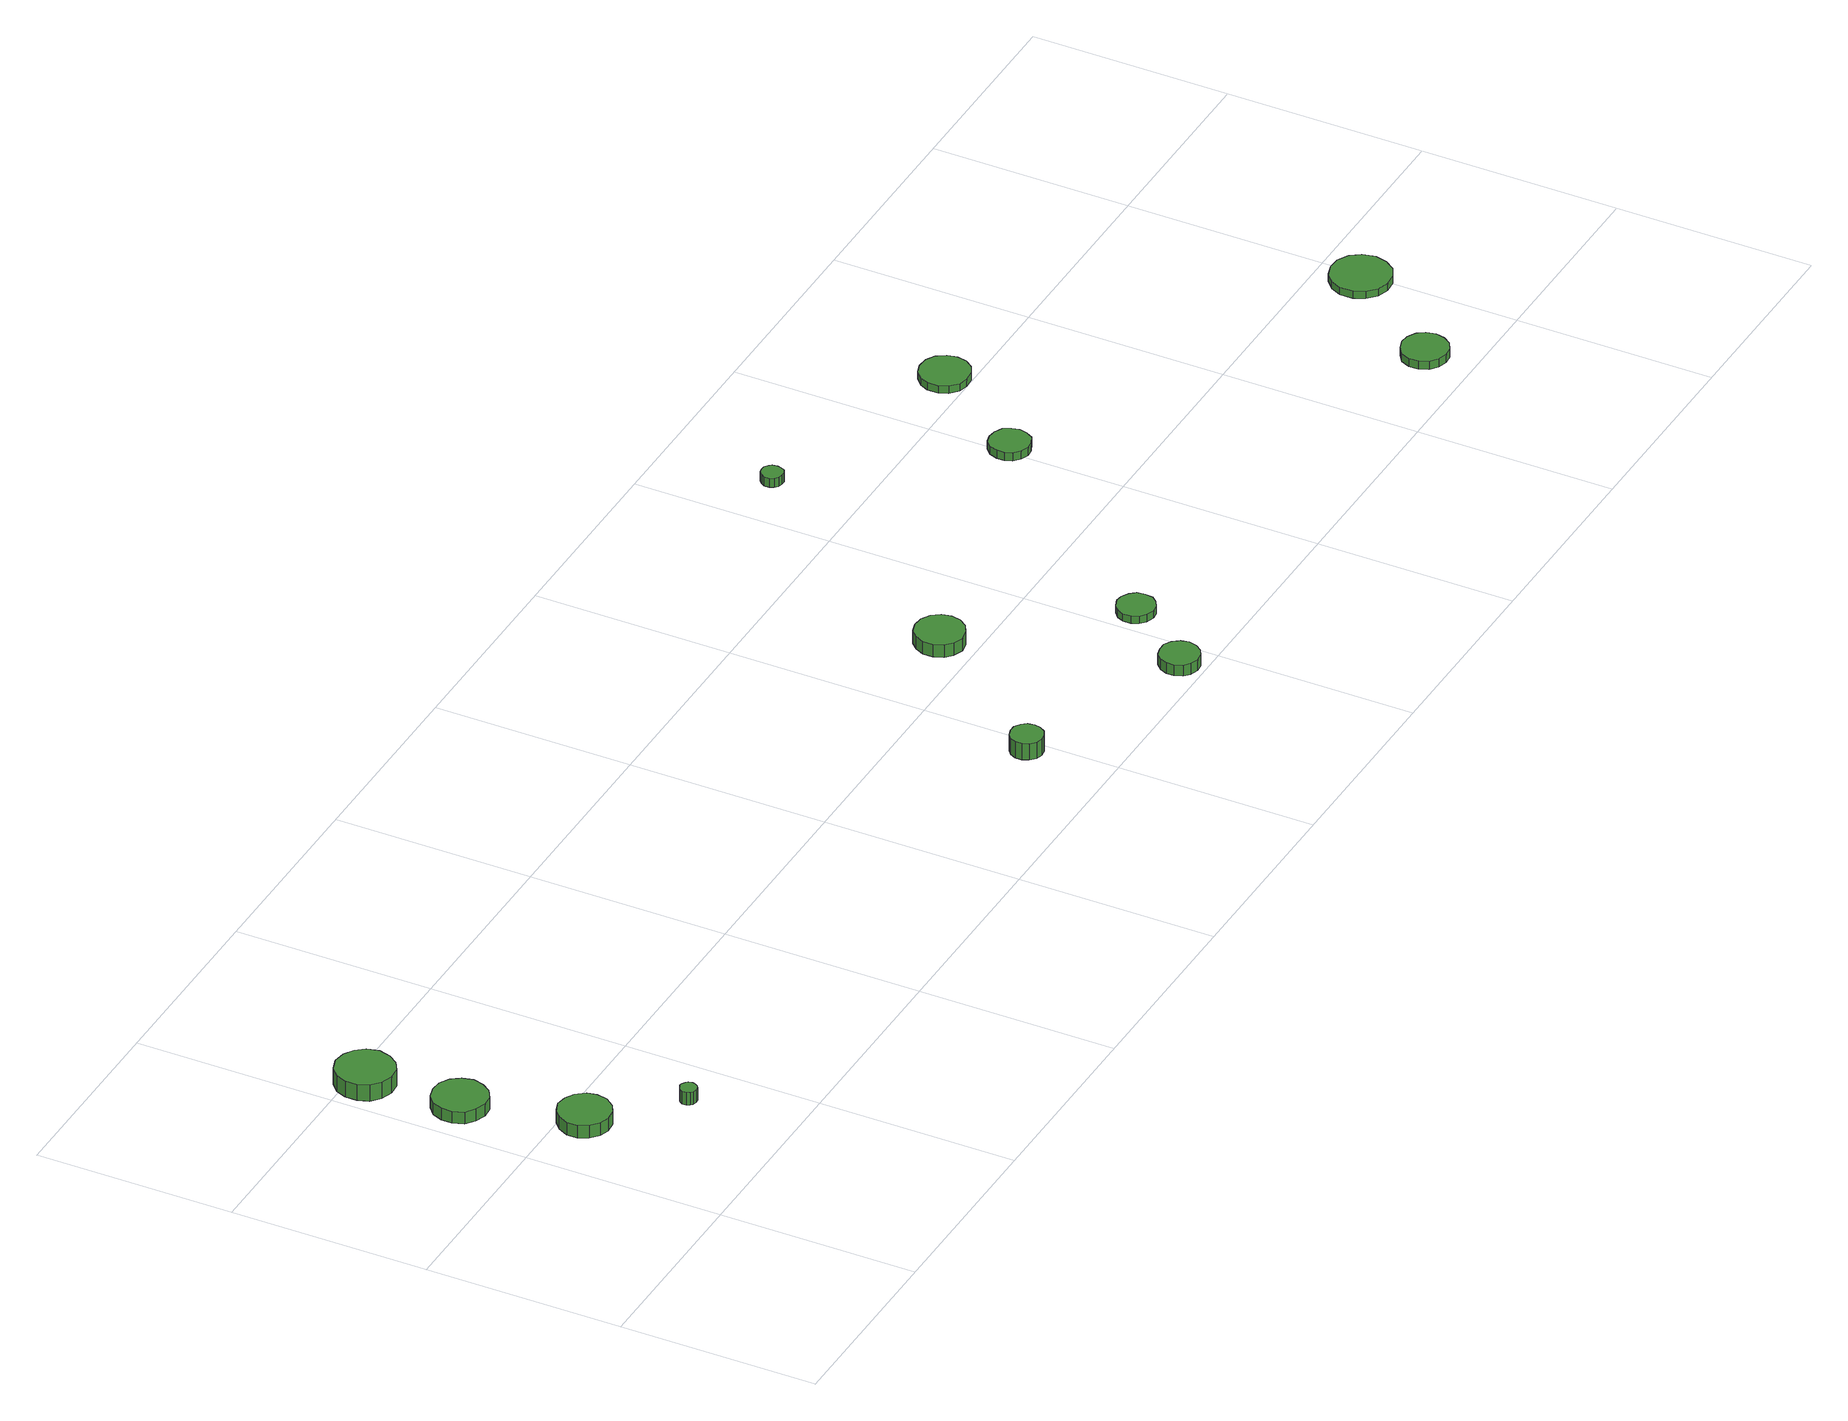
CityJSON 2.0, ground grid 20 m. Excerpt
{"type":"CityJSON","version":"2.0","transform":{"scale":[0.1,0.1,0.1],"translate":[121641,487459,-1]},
"CityObjects":{
"tree1":{"type":"SolitaryVegetationObject","attributes":{"function":"something"},"geometry":[{"type":"MultiSurface","lod":"1","boundaries":[[[0,1,2,3,4,5,6,7,8,9,10,11,12,13,14]],[[15,16,17,18,19,20,21,22,23,24,25,26,27,28,29]],[[0,29,28,1]],[[1,28,27,2]],[[2,27,26,3]],[[3,26,25,4]],[[4,25,24,5]],[[5,24,23,6]],[[6,23,22,7]],[[7,22,21,8]],[[8,21,20,9]],[[9,20,19,10]],[[10,19,18,11]],[[11,18,17,12]],[[12,17,16,13]],[[13,16,15,14]],[[14,15,29,0]]]}]},
"tree2":{"type":"SolitaryVegetationObject","attributes":{"function":"something"},"geometry":[{"type":"MultiSurface","lod":"1","boundaries":[[[30,31,32,33,34,35,36,37,38,39,40,41,42,43,44]],[[45,46,47,48,49,50,51,52,53,54,55,56,57,58,59]],[[30,59,58,31]],[[31,58,57,32]],[[32,57,56,33]],[[33,56,55,34]],[[34,55,54,35]],[[35,54,53,36]],[[36,53,52,37]],[[37,52,51,38]],[[38,51,50,39]],[[39,50,49,40]],[[40,49,48,41]],[[41,48,47,42]],[[42,47,46,43]],[[43,46,45,44]],[[44,45,59,30]]]}]},
"tree3":{"type":"SolitaryVegetationObject","attributes":{"function":"something"},"geometry":[{"type":"MultiSurface","lod":"1","boundaries":[[[60,61,62,63,64,65,66,67,68,69,70,71,72,73,74]],[[75,76,77,78,79,80,81,82,83,84,85,86,87,88,89]],[[60,89,88,61]],[[61,88,87,62]],[[62,87,86,63]],[[63,86,85,64]],[[64,85,84,65]],[[65,84,83,66]],[[66,83,82,67]],[[67,82,81,68]],[[68,81,80,69]],[[69,80,79,70]],[[70,79,78,71]],[[71,78,77,72]],[[72,77,76,73]],[[73,76,75,74]],[[74,75,89,60]]]}]},
"tree4":{"type":"SolitaryVegetationObject","attributes":{"function":"something"},"geometry":[{"type":"MultiSurface","lod":"1","boundaries":[[[90,91,92,93,94,95,96,97,98,99,100,101,102,103,104]],[[105,106,107,108,109,110,111,112,113,114,115,116,117,118,119]],[[90,119,118,91]],[[91,118,117,92]],[[92,117,116,93]],[[93,116,115,94]],[[94,115,114,95]],[[95,114,113,96]],[[96,113,112,97]],[[97,112,111,98]],[[98,111,110,99]],[[99,110,109,100]],[[100,109,108,101]],[[101,108,107,102]],[[102,107,106,103]],[[103,106,105,104]],[[104,105,119,90]]]}]},
"tree5":{"type":"SolitaryVegetationObject","attributes":{"function":"something"},"geometry":[{"type":"MultiSurface","lod":"1","boundaries":[[[120,121,122,123,124,125,126,127,128,129,130,131,132,133,134]],[[135,136,137,138,139,140,141,142,143,144,145,146,147,148,149]],[[120,149,148,121]],[[121,148,147,122]],[[122,147,146,123]],[[123,146,145,124]],[[124,145,144,125]],[[125,144,143,126]],[[126,143,142,127]],[[127,142,141,128]],[[128,141,140,129]],[[129,140,139,130]],[[130,139,138,131]],[[131,138,137,132]],[[132,137,136,133]],[[133,136,135,134]],[[134,135,149,120]]]}]},
"tree6":{"type":"SolitaryVegetationObject","attributes":{"function":"something"},"geometry":[{"type":"MultiSurface","lod":"1","boundaries":[[[150,151,152,153,154,155,156,157,158,159,160,161,162,163,164]],[[165,166,167,168,169,170,171,172,173,174,175,176,177,178,179]],[[150,179,178,151]],[[151,178,177,152]],[[152,177,176,153]],[[153,176,175,154]],[[154,175,174,155]],[[155,174,173,156]],[[156,173,172,157]],[[157,172,171,158]],[[158,171,170,159]],[[159,170,169,160]],[[160,169,168,161]],[[161,168,167,162]],[[162,167,166,163]],[[163,166,165,164]],[[164,165,179,150]]]}]},
"tree7":{"type":"SolitaryVegetationObject","attributes":{"function":"something"},"geometry":[{"type":"MultiSurface","lod":"1","boundaries":[[[180,181,182,183,184,185,186,187,188,189,190,191,192,193,194]],[[195,196,197,198,199,200,201,202,203,204,205,206,207,208,209]],[[180,209,208,181]],[[181,208,207,182]],[[182,207,206,183]],[[183,206,205,184]],[[184,205,204,185]],[[185,204,203,186]],[[186,203,202,187]],[[187,202,201,188]],[[188,201,200,189]],[[189,200,199,190]],[[190,199,198,191]],[[191,198,197,192]],[[192,197,196,193]],[[193,196,195,194]],[[194,195,209,180]]]}]},
"tree8":{"type":"SolitaryVegetationObject","attributes":{"function":"something"},"geometry":[{"type":"MultiSurface","lod":"1","boundaries":[[[210,211,212,213,214,215,216,217,218,219,220,221,222,223,224]],[[225,226,227,228,229,230,231,232,233,234,235,236,237,238,239]],[[210,239,238,211]],[[211,238,237,212]],[[212,237,236,213]],[[213,236,235,214]],[[214,235,234,215]],[[215,234,233,216]],[[216,233,232,217]],[[217,232,231,218]],[[218,231,230,219]],[[219,230,229,220]],[[220,229,228,221]],[[221,228,227,222]],[[222,227,226,223]],[[223,226,225,224]],[[224,225,239,210]]]}]},
"tree9":{"type":"SolitaryVegetationObject","attributes":{"function":"something"}},
"tree10":{"type":"SolitaryVegetationObject","attributes":{"function":"something"},"geometry":[{"type":"MultiSurface","lod":"1","boundaries":[[[240,241,242,243,244,245,246,247,248,249,250,251,252,253,254]],[[255,256,257,258,259,260,261,262,263,264,265,266,267,268,269]],[[240,269,268,241]],[[241,268,267,242]],[[242,267,266,243]],[[243,266,265,244]],[[244,265,264,245]],[[245,264,263,246]],[[246,263,262,247]],[[247,262,261,248]],[[248,261,260,249]],[[249,260,259,250]],[[250,259,258,251]],[[251,258,257,252]],[[252,257,256,253]],[[253,256,255,254]],[[254,255,269,240]]]}]},
"tree11":{"type":"SolitaryVegetationObject","attributes":{"function":"something"},"geometry":[{"type":"MultiSurface","lod":"1","boundaries":[[[270,271,272,273,274,275,276,277,278,279,280,281,282,283,284]],[[285,286,287,288,289,290,291,292,293,294,295,296,297,298,299]],[[270,299,298,271]],[[271,298,297,272]],[[272,297,296,273]],[[273,296,295,274]],[[274,295,294,275]],[[275,294,293,276]],[[276,293,292,277]],[[277,292,291,278]],[[278,291,290,279]],[[279,290,289,280]],[[280,289,288,281]],[[281,288,287,282]],[[282,287,286,283]],[[283,286,285,284]],[[284,285,299,270]]]}]},
"tree12":{"type":"SolitaryVegetationObject","attributes":{"function":"something"},"geometry":[{"type":"MultiSurface","lod":"1","boundaries":[[[300,301,302,303,304,305,306,307,308,309,310,311,312,313,314]],[[315,316,317,318,319,320,321,322,323,324,325,326,327,328,329]],[[300,329,328,301]],[[301,328,327,302]],[[302,327,326,303]],[[303,326,325,304]],[[304,325,324,305]],[[305,324,323,306]],[[306,323,322,307]],[[307,322,321,308]],[[308,321,320,309]],[[309,320,319,310]],[[310,319,318,311]],[[311,318,317,312]],[[312,317,316,313]],[[313,316,315,314]],[[314,315,329,300]]]}]},
"tree13":{"type":"SolitaryVegetationObject","attributes":{"function":"something"},"geometry":[{"type":"MultiSurface","lod":"1","boundaries":[[[330,331,332,333,334,335,336,337,338,339,340,341,342,343,344]],[[345,346,347,348,349,350,351,352,353,354,355,356,357,358,359]],[[330,359,358,331]],[[331,358,357,332]],[[332,357,356,333]],[[333,356,355,334]],[[334,355,354,335]],[[335,354,353,336]],[[336,353,352,337]],[[337,352,351,338]],[[338,351,350,339]],[[339,350,349,340]],[[340,349,348,341]],[[341,348,347,342]],[[342,347,346,343]],[[343,346,345,344]],[[344,345,359,330]]]}]},
"tree14":{"type":"SolitaryVegetationObject","attributes":{"function":"something"},"geometry":[{"type":"MultiSurface","lod":"1","boundaries":[[[360,361,362,363,364,365,366,367,368,369,370,371,372,373,374]],[[375,376,377,378,379,380,381,382,383,384,385,386,387,388,389]],[[360,389,388,361]],[[361,388,387,362]],[[362,387,386,363]],[[363,386,385,364]],[[364,385,384,365]],[[365,384,383,366]],[[366,383,382,367]],[[367,382,381,368]],[[368,381,380,369]],[[369,380,379,370]],[[370,379,378,371]],[[371,378,377,372]],[[372,377,376,373]],[[373,376,375,374]],[[374,375,389,360]]]}]}
},
"vertices":[
[97,176,25],[95,186,25],[88,195,25],[79,200,25],[68,202,25],[58,198,25],[50,191,25],[45,181,25],[45,170,25],[50,160,25],[58,153,25],[68,150,25],[79,151,25],[88,156,25],[95,165,25],[95,165,11],[88,156,11],[79,151,11],[68,150,11],[58,153,11],[50,160,11],[45,170,11],[45,181,11],[50,191,11],[58,198,11],[68,202,11],[79,200,11],[88,195,11],[95,186,11],[97,176,11],
[68,288,24],[65,299,24],[59,308,24],[49,314,24],[38,315,24],[27,312,24],[18,304,24],[14,294,24],[14,283,24],[18,272,24],[27,265,24],[38,261,24],[49,262,24],[59,268,24],[65,277,24],[65,277,11],[59,268,11],[49,262,11],[38,261,11],[27,265,11],[18,272,11],[14,283,11],[14,294,11],[18,304,11],[27,312,11],[38,315,11],[49,314,11],[59,308,11],[65,299,11],[68,288,11],
[66,384,27],[63,396,27],[56,405,27],[46,411,27],[34,413,27],[22,409,27],[13,401,27],[9,390,27],[9,378,27],[13,367,27],[22,359,27],[34,355,27],[46,356,27],[56,362,27],[63,372,27],[63,372,9],[56,362,9],[46,356,9],[34,355,9],[22,359,9],[13,367,9],[9,378,9],[9,390,9],[13,401,9],[22,409,9],[34,413,9],[46,411,9],[56,405,9],[63,396,9],[66,384,9],
[154,107,25],[153,111,25],[151,113,25],[148,115,25],[145,116,25],[141,114,25],[139,112,25],[137,109,25],[137,105,25],[139,102,25],[141,100,25],[145,99,25],[148,99,25],[151,101,25],[153,104,25],[153,104,11],[151,101,11],[148,99,11],[145,99,11],[141,100,11],[139,102,11],[137,105,11],[137,109,11],[139,112,11],[141,114,11],[145,116,11],[148,115,11],[151,113,11],[153,111,11],[154,107,11],
[802,87,26],[801,94,26],[797,99,26],[791,103,26],[784,103,26],[778,101,26],[773,97,26],[770,91,26],[770,84,26],[773,78,26],[778,73,26],[784,71,26],[791,72,26],[797,75,26],[801,81,26],[801,81,8],[797,75,8],[791,72,8],[784,71,8],[778,73,8],[773,78,8],[770,84,8],[770,91,8],[773,97,8],[778,101,8],[784,103,8],[791,103,8],[797,99,8],[801,94,8],[802,87,8],
[928,237,21],[926,247,21],[920,255,21],[911,260,21],[901,261,21],[891,258,21],[884,251,21],[880,242,21],[880,232,21],[884,222,21],[891,216,21],[901,212,21],[911,214,21],[920,219,21],[926,227,21],[926,227,7],[920,219,7],[911,214,7],[901,212,7],[891,216,7],[884,222,7],[880,232,7],[880,242,7],[884,251,7],[891,258,7],[901,261,7],[911,260,7],[920,255,7],[926,247,7],[928,237,7],
[993,26,19],[991,34,19],[986,41,19],[979,45,19],[971,45,19],[963,43,19],[957,37,19],[954,30,19],[954,22,19],[957,14,19],[963,9,19],[971,6,19],[979,7,19],[986,11,19],[991,18,19],[991,18,7],[986,11,7],[979,7,7],[971,6,7],[963,9,7],[957,14,7],[954,22,7],[954,30,7],[957,37,7],[963,43,7],[971,45,7],[979,45,7],[986,41,7],[991,34,7],[993,26,7],
[1047,99,15],[1046,107,15],[1041,113,15],[1034,117,15],[1027,118,15],[1019,115,15],[1013,110,15],[1010,103,15],[1010,95,15],[1013,88,15],[1019,83,15],[1027,80,15],[1034,81,15],[1041,85,15],[1046,91,15],[1046,91,7],[1041,85,7],[1034,81,7],[1027,80,7],[1019,83,7],[1013,88,7],[1010,95,7],[1010,103,7],[1013,110,7],[1019,115,7],[1027,118,7],[1034,117,7],[1041,113,7],[1046,107,7],[1047,99,7],
[1073,490,17],[1072,495,17],[1070,498,17],[1066,501,17],[1061,501,17],[1057,500,17],[1054,497,17],[1052,493,17],[1052,488,17],[1054,484,17],[1057,481,17],[1061,480,17],[1066,480,17],[1070,482,17],[1072,486,17],[1072,486,7],[1070,482,7],[1066,480,7],[1061,480,7],[1057,481,7],[1054,484,7],[1052,488,7],[1052,493,7],[1054,497,7],[1057,500,7],[1061,501,7],[1066,501,7],[1070,498,7],[1072,495,7],[1073,490,7],
[1227,320,16],[1225,328,16],[1221,335,16],[1213,339,16],[1205,340,16],[1197,338,16],[1191,332,16],[1188,324,16],[1188,316,16],[1191,309,16],[1197,303,16],[1205,300,16],[1213,301,16],[1221,305,16],[1225,312,16],[1225,312,7],[1221,305,7],[1213,301,7],[1205,300,7],[1197,303,7],[1191,309,7],[1188,316,7],[1188,324,7],[1191,332,7],[1197,338,7],[1205,340,7],[1213,339,7],[1221,335,7],[1225,328,7],[1227,320,7],
[1305,424,15],[1303,434,15],[1297,443,15],[1288,448,15],[1277,449,15],[1268,446,15],[1260,439,15],[1256,430,15],[1256,419,15],[1260,410,15],[1268,403,15],[1277,400,15],[1288,401,15],[1297,406,15],[1303,414,15],[1303,414,7],[1297,406,7],[1288,401,7],[1277,400,7],[1268,403,7],[1260,410,7],[1256,419,7],[1256,430,7],[1260,439,7],[1268,446,7],[1277,449,7],[1288,448,7],[1297,443,7],[1303,434,7],[1305,424,7],
[1536,50,16],[1534,60,16],[1529,67,16],[1520,72,16],[1511,73,16],[1502,70,16],[1494,64,16],[1490,55,16],[1490,45,16],[1494,36,16],[1502,30,16],[1511,27,16],[1520,28,16],[1529,33,16],[1534,41,16],[1534,41,7],[1529,33,7],[1520,28,7],[1511,27,7],[1502,30,7],[1494,36,7],[1490,45,7],[1490,55,7],[1494,64,7],[1502,70,7],[1511,73,7],[1520,72,7],[1529,67,7],[1534,60,7],[1536,50,7],
[1622,156,15],[1619,169,15],[1612,179,15],[1601,185,15],[1589,186,15],[1577,182,15],[1568,174,15],[1563,163,15],[1563,150,15],[1568,139,15],[1577,131,15],[1589,127,15],[1601,128,15],[1612,134,15],[1619,144,15],[1619,144,7],[1612,134,7],[1601,128,7],[1589,127,7],[1577,131,7],[1568,139,7],[1563,150,7],[1563,163,7],[1568,174,7],[1577,182,7],[1589,186,7],[1601,185,7],[1612,179,7],[1619,169,7],[1622,156,7]
]}
